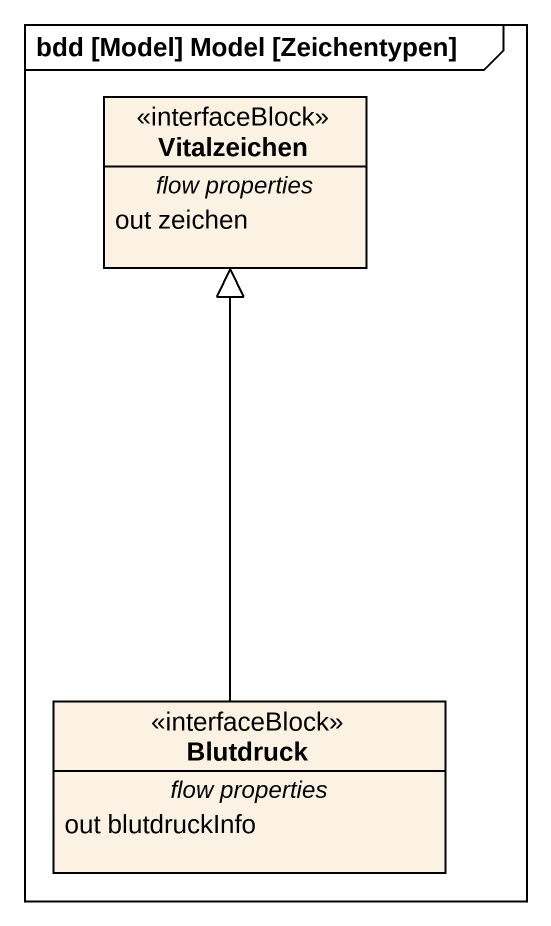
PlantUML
@startuml
mainframe bdd [Model] Model [Zeichentypen]
hide circle
hide empty members
class Vitalzeichen <<interfaceBlock>> {
  -- flow properties --
  out zeichen
}
class Blutdruck <<interfaceBlock>> {
  -- flow properties --
  out blutdruckInfo
}
Blutdruck -up-|> Vitalzeichen
@enduml
